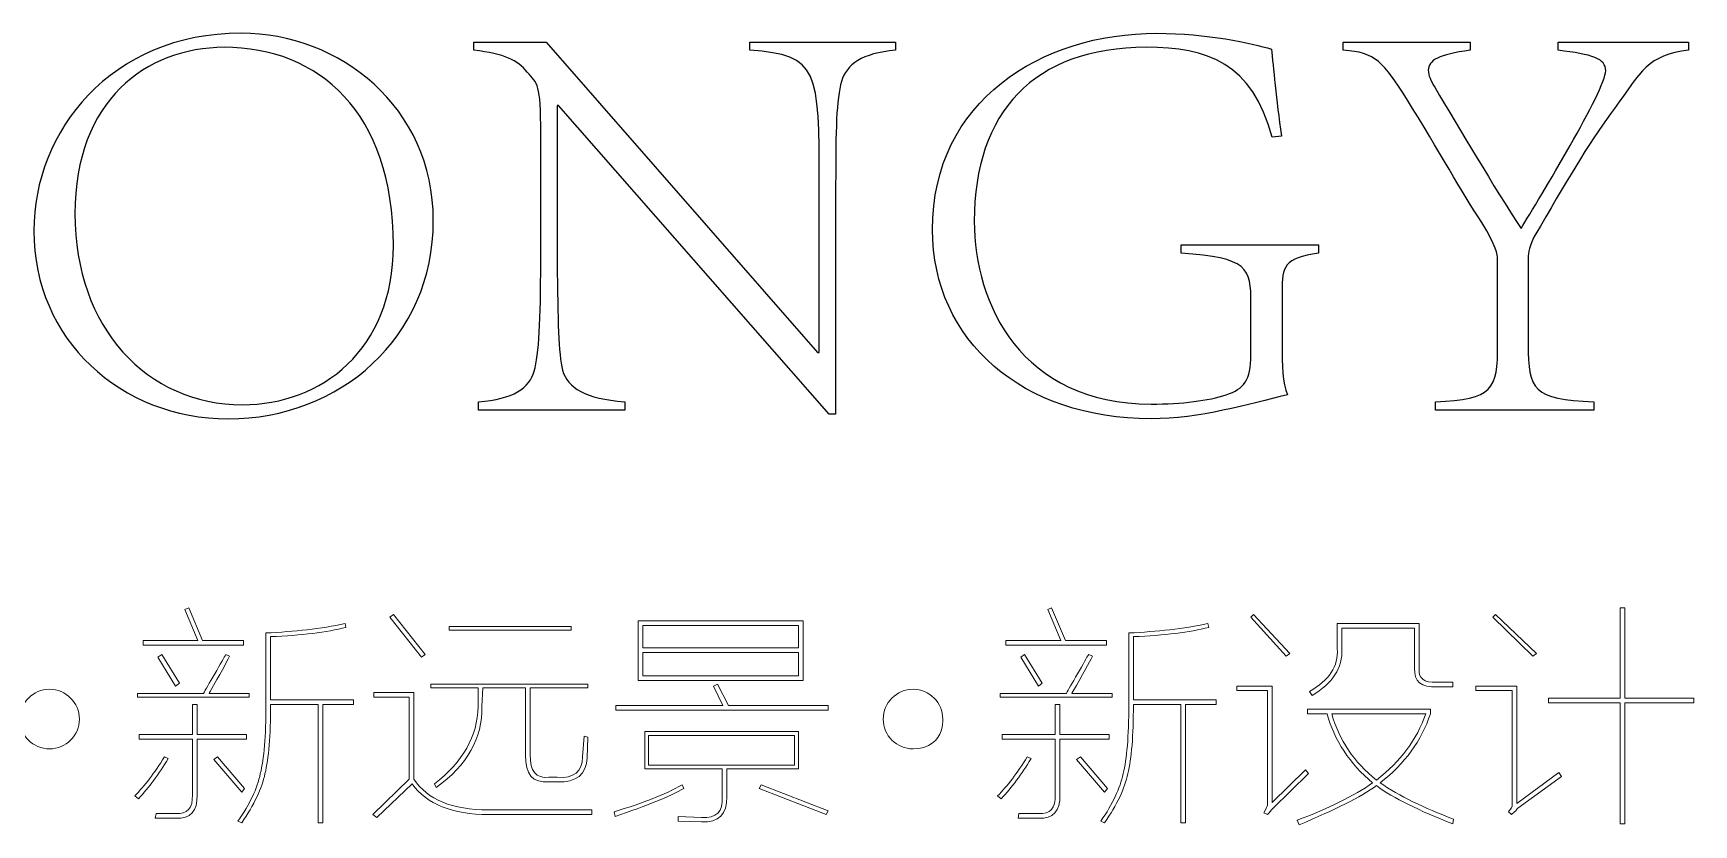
# Model space of a CAD drawing. Extents: x -266287 to 275962, y -324567 to 363765.
# Drawn here: x -78562 to -76561, y -254005 to -253051 of the extents above; entities that cross this region are included whole.
import ezdxf

# ---------------------------------------------------------------- set-up
doc = ezdxf.new("R2010")
doc.units = 0
doc.header["$LTSCALE"] = 1000
doc.layers.get('0').update_dxf_attribs({"linetype": 'CONTINUOUS'})

msp = doc.modelspace()

# ---------------------------------------------------------------- linework, layer by layer
at = {"lineweight": 9}
for p, q in [((-78379.43045, -253745.62484), (-78374.91738, -253743.41998)), ((-78363.72082, -253782.65962), (-78379.43045, -253745.62484)), ((-78374.91738, -253743.41998), (-78358.10531, -253782.65962)), ((-78132.65826, -253754.61654), (-78128.17964, -253751.2748)), ((-78128.17964, -253751.2748), (-78090.04243, -253799.47169)), ((-77339.83844, -253745.62484), (-77335.32536, -253743.41998)), ((-77324.1288, -253782.65962), (-77339.83844, -253745.62484)), ((-77335.32536, -253743.41998), (-77318.5133, -253782.65962)), ((-77095.34001, -253754.61654), (-77091.96382, -253751.2748)), ((-77091.96382, -253751.2748), (-77048.21111, -253798.3348)), ((-76803.71268, -253754.61654), (-76800.37094, -253751.2748)), ((-76800.37094, -253751.2748), (-76751.00272, -253798.3348)), ((-76650.09587, -253743.41998), (-76644.48037, -253743.41998)), ((-76650.09587, -253852.18165), (-76650.09587, -253743.41998)), ((-76644.48037, -253743.41998), (-76644.48037, -253852.18165)), ((-78094.55551, -253802.81343), (-78132.65826, -253754.61654)), ((-78060.89692, -253765.8131), (-77913.99805, -253765.8131)), ((-78060.89692, -253770.29173), (-78060.89692, -253765.8131)), ((-77913.99805, -253770.29173), (-78060.89692, -253770.29173)), ((-77913.99805, -253765.8131), (-77913.99805, -253770.29173)), ((-77833.21056, -253759.09517), (-77634.70416, -253759.09517)), ((-77833.21056, -253830.85651), (-77833.21056, -253759.09517)), ((-77640.31967, -253764.71067), (-77827.62951, -253764.71067)), ((-77827.62951, -253764.71067), (-77827.62951, -253791.61687)), ((-77640.31967, -253791.61687), (-77640.31967, -253764.71067)), ((-77634.70416, -253759.09517), (-77634.70416, -253830.85651)), ((-77052.72418, -253801.711), (-77095.34001, -253754.61654)), ((-76755.51579, -253801.711), (-76803.71268, -253754.61654)), ((-78429.86665, -253788.27513), (-78429.86665, -253782.65962)), ((-78429.86665, -253782.65962), (-78363.72082, -253782.65962)), ((-78308.77154, -253788.27513), (-78429.86665, -253788.27513)), ((-78358.10531, -253782.65962), (-78308.77154, -253782.65962)), ((-78308.77154, -253782.65962), (-78308.77154, -253788.27513)), ((-77827.62951, -253791.61687), (-77640.31967, -253791.61687)), ((-77390.27464, -253788.27513), (-77390.27464, -253782.65962)), ((-77390.27464, -253782.65962), (-77324.1288, -253782.65962)), ((-77269.17953, -253788.27513), (-77390.27464, -253788.27513)), ((-77318.5133, -253782.65962), (-77269.17953, -253782.65962)), ((-77269.17953, -253782.65962), (-77269.17953, -253788.27513)), ((-78411.95215, -253802.81343), (-78407.43908, -253799.47169)), ((-78390.62701, -253837.60889), (-78411.95215, -253802.81343)), ((-78407.43908, -253799.47169), (-78386.14839, -253834.2327)), ((-78090.04243, -253799.47169), (-78094.55551, -253802.81343)), ((-77640.31967, -253797.23237), (-77827.62951, -253797.23237)), ((-77827.62951, -253797.23237), (-77827.62951, -253825.27545)), ((-77640.31967, -253825.27545), (-77640.31967, -253797.23237)), ((-77372.36014, -253802.81343), (-77367.84707, -253799.47169)), ((-77351.035, -253837.60889), (-77372.36014, -253802.81343)), ((-77367.84707, -253799.47169), (-77346.55638, -253834.2327)), ((-77048.21111, -253798.3348), (-77052.72418, -253801.711)), ((-76751.00272, -253798.3348), (-76755.51579, -253801.711)), ((-77634.70416, -253830.85651), (-77833.21056, -253830.85651)), ((-77827.62951, -253825.27545), (-77640.31967, -253825.27545)), ((-78386.14839, -253834.2327), (-78390.62701, -253837.60889)), ((-77742.39785, -253837.60889), (-77737.88477, -253835.36958)), ((-77731.16684, -253861.17335), (-77742.39785, -253837.60889)), ((-77737.88477, -253835.36958), (-77724.4489, -253861.17335)), ((-77346.55638, -253834.2327), (-77351.035, -253837.60889)), ((-76736.42997, -253857.79715), (-76736.42997, -253852.18165)), ((-76736.42997, -253852.18165), (-76650.09587, -253852.18165)), ((-76644.48037, -253852.18165), (-76561.48802, -253852.18165)), ((-76561.48802, -253852.18165), (-76561.48802, -253857.79715)), ((-77860.15121, -253866.7544), (-77860.15121, -253861.17335)), ((-77860.15121, -253861.17335), (-77731.16684, -253861.17335)), ((-77604.42177, -253866.7544), (-77860.15121, -253866.7544)), ((-77724.4489, -253861.17335), (-77604.42177, -253861.17335)), ((-77604.42177, -253861.17335), (-77604.42177, -253866.7544)), ((-76650.09587, -253857.79715), (-76736.42997, -253857.79715)), ((-76650.09587, -254003.59359), (-76650.09587, -253857.79715)), ((-76561.48802, -253857.79715), (-76644.48037, -253857.79715)), ((-76644.48037, -253857.79715), (-76644.48037, -254003.59359)), ((-77644.79829, -253897.03679), (-77820.87712, -253897.03679)), ((-77820.87712, -253897.03679), (-77820.87712, -253932.93468)), ((-77644.79829, -253932.93468), (-77644.79829, -253897.03679)), ((-78344.63499, -253926.21675), (-78340.15636, -253922.84055)), ((-78311.01086, -253965.45639), (-78344.63499, -253926.21675)), ((-78340.15636, -253922.84055), (-78307.63466, -253960.97776)), ((-77820.87712, -253932.93468), (-77644.79829, -253932.93468)), ((-77305.04297, -253926.21675), (-77300.56435, -253922.84055)), ((-77271.41884, -253965.45639), (-77305.04297, -253926.21675)), ((-77300.56435, -253922.84055), (-77268.04265, -253960.97776)), ((-78307.63466, -253960.97776), (-78311.01086, -253965.45639)), ((-77687.41412, -253960.97776), (-77685.17481, -253956.46469)), ((-77606.69554, -253992.36258), (-77687.41412, -253960.97776)), ((-77685.17481, -253956.46469), (-77604.42177, -253987.88396)), ((-77268.04265, -253960.97776), (-77271.41884, -253965.45639)), ((-77604.42177, -253987.88396), (-77606.69554, -253992.36258)), ((-76644.48037, -254003.59359), (-76650.09587, -254003.59359))]:
    msp.add_line(p, q, dxfattribs=at)
for points, knots in [([(-78080.15501, -253277.29856), (-78080.15501, -253418.13407), (-78192.70628, -253515.83697), (-78327.20281, -253515.83697), (-78456.7384, -253515.83697), (-78561.50375, -253420.27003), (-78561.50375, -253289.2875), (-78561.50375, -253170.39725), (-78469.48525, -253051.47255), (-78311.63097, -253051.47255), (-78193.3953, -253051.47255), (-78080.15501, -253139.97706), (-78080.15501, -253277.29856)], [0, 0, 0, 0, 1, 1, 1, 2, 2, 2, 3, 3, 3, 4, 4, 4, 4]), ([(-77051.13944, -253486.82927), (-77097.13146, -253498.12918), (-77157.31728, -253515.83697), (-77215.33269, -253515.83697), (-77369.67297, -253515.83697), (-77478.67579, -253422.40598), (-77478.67579, -253287.90946), (-77478.67579, -253132.88016), (-77347.72771, -253051.47255), (-77208.27024, -253051.47255), (-77148.08442, -253051.47255), (-77094.30648, -253063.49594), (-77070.22527, -253070.59283)], [3, 3, 3, 3, 4, 4, 4, 5, 5, 5, 6, 6, 6, 7, 7, 7, 7]), ([(-78511.96328, -253268.78918), (-78511.96328, -253406.83415), (-78424.87126, -253498.8182), (-78310.21848, -253498.8182), (-78214.65154, -253498.8182), (-78128.28299, -253433.01688), (-78128.28299, -253306.99529), (-78128.28299, -253146.31603), (-78218.19998, -253068.45687), (-78332.16374, -253068.45687)], [0, 0, 0, 0, 1, 1, 1, 2, 2, 2, 3, 3, 3, 3]), ([(-77069.53625, -253176.77068), (-77092.89399, -253087.57715), (-77148.08442, -253068.45687), (-77221.0171, -253068.45687), (-77356.92611, -253068.45687), (-77428.41184, -253147.0395), (-77428.41184, -253277.98758), (-77428.41184, -253377.06853), (-77371.77447, -253498.12918), (-77215.33269, -253498.12918), (-77177.8156, -253498.12918), (-77145.98292, -253493.85727), (-77124.72668, -253486.82927)], [9, 9, 9, 9, 10, 10, 10, 11, 11, 11, 12, 12, 12, 13, 13, 13, 13]), ([(-76831.06674, -253072.00532), (-76868.58383, -253076.93181), (-76881.33068, -253084.02871), (-76881.33068, -253096.08654), (-76881.33068, -253101.7365), (-76878.5057, -253108.83339), (-76873.54477, -253116.61931)], [8, 8, 8, 8, 9, 9, 9, 10, 10, 10, 10]), ([(-76769.50288, -253286.46252), (-76748.24664, -253251.80486), (-76667.56251, -253118.72082), (-76667.56251, -253096.77556), (-76667.56251, -253081.89275), (-76683.82336, -253076.93181), (-76724.8889, -253072.00532)], [11, 11, 11, 11, 12, 12, 12, 13, 13, 13, 13])]:
    msp.add_open_spline(points, degree=3, knots=knots)
for points in [[(-78332.16374, -253068.45687), (-78426.28375, -253069.14589), (-78511.96328, -253132.19114), (-78511.96328, -253268.78918)], [(-78031.40691, -253072.00532), (-78031.40691, -253072.00532), (-78031.40691, -253062.08345), (-78031.40691, -253062.08345)], [(-78031.40691, -253062.08345), (-78031.40691, -253062.08345), (-77944.34934, -253062.08345), (-77944.34934, -253062.08345)], [(-77967.01807, -253098.18805), (-77979.04146, -253084.02871), (-77993.88982, -253076.24279), (-78031.40691, -253072.00532)], [(-77944.34934, -253062.08345), (-77944.34934, -253062.08345), (-77617.34088, -253435.84186), (-77617.34088, -253435.84186)], [(-77698.71404, -253072.00532), (-77698.71404, -253072.00532), (-77698.71404, -253062.08345), (-77698.71404, -253062.08345)], [(-77698.71404, -253062.08345), (-77698.71404, -253062.08345), (-77523.18642, -253062.08345), (-77523.18642, -253062.08345)], [(-77615.20492, -253234.09707), (-77615.20492, -253096.08654), (-77615.89394, -253077.65528), (-77698.71404, -253072.00532)], [(-77523.18642, -253072.00532), (-77564.21751, -253075.55377), (-77581.9253, -253088.98964), (-77588.29873, -253109.52241)], [(-77523.18642, -253062.08345), (-77523.18642, -253062.08345), (-77523.18642, -253072.00532), (-77523.18642, -253072.00532)], [(-77070.22527, -253070.59283), (-77068.12376, -253091.1256), (-77064.57531, -253131.43322), (-77058.20188, -253175.32374)], [(-76983.96008, -253072.00532), (-76983.96008, -253072.00532), (-76983.96008, -253062.08345), (-76983.96008, -253062.08345)], [(-76983.96008, -253062.08345), (-76983.96008, -253062.08345), (-76831.06674, -253062.08345), (-76831.06674, -253062.08345)], [(-76907.51341, -253130.05518), (-76935.83209, -253086.85368), (-76944.34148, -253074.10683), (-76983.96008, -253072.00532)], [(-76831.06674, -253062.08345), (-76831.06674, -253062.08345), (-76831.06674, -253072.00532), (-76831.06674, -253072.00532)], [(-76724.8889, -253072.00532), (-76724.8889, -253072.00532), (-76724.8889, -253062.08345), (-76724.8889, -253062.08345)], [(-76724.8889, -253062.08345), (-76724.8889, -253062.08345), (-76567.75809, -253062.08345), (-76567.75809, -253062.08345)], [(-76567.75809, -253072.00532), (-76616.57509, -253077.65528), (-76625.08448, -253097.46458), (-76656.95161, -253142.07857)], [(-76567.75809, -253062.08345), (-76567.75809, -253062.08345), (-76567.75809, -253072.00532), (-76567.75809, -253072.00532)], [(-77950.72277, -253173.22223), (-77950.72277, -253110.21143), (-77954.27122, -253113.75988), (-77967.01807, -253098.18805)], [(-77588.29873, -253109.52241), (-77594.67215, -253131.43322), (-77595.39562, -253167.53782), (-77595.39562, -253234.09707)], [(-76816.9074, -253279.40007), (-76840.98861, -253243.29547), (-76867.89481, -253194.47847), (-76907.51341, -253130.05518)], [(-76873.54477, -253116.61931), (-76843.09012, -253167.53782), (-76802.74805, -253236.23302), (-76769.50288, -253286.46252)], [(-77929.50098, -253138.53012), (-77929.50098, -253138.53012), (-77930.91347, -253138.53012), (-77930.91347, -253138.53012)], [(-77930.91347, -253138.53012), (-77930.91347, -253138.53012), (-77930.91347, -253326.83904), (-77930.91347, -253326.83904)], [(-77603.18154, -253510.18702), (-77603.18154, -253510.18702), (-77929.50098, -253138.53012), (-77929.50098, -253138.53012)], [(-76656.95161, -253142.07857), (-76682.41087, -253175.32374), (-76711.45302, -253223.48617), (-76746.14513, -253283.63754)], [(-77950.72277, -253326.83904), (-77950.72277, -253326.83904), (-77950.72277, -253173.22223), (-77950.72277, -253173.22223)], [(-77058.20188, -253175.32374), (-77058.20188, -253175.32374), (-77069.53625, -253176.77068), (-77069.53625, -253176.77068)], [(-77615.20492, -253435.84186), (-77615.20492, -253435.84186), (-77615.20492, -253234.09707), (-77615.20492, -253234.09707)], [(-77595.39562, -253234.09707), (-77595.39562, -253234.09707), (-77595.39562, -253510.18702), (-77595.39562, -253510.18702)], [(-76797.78712, -253324.70308), (-76797.78712, -253316.91716), (-76799.23406, -253309.13125), (-76816.9074, -253279.40007)], [(-76746.14513, -253283.63754), (-76759.58101, -253304.85933), (-76760.27003, -253312.64524), (-76760.9935, -253319.74214)], [(-77179.26254, -253316.22814), (-77179.26254, -253316.22814), (-77179.26254, -253306.30627), (-77179.26254, -253306.30627)], [(-77179.26254, -253306.30627), (-77179.26254, -253306.30627), (-77013.62235, -253306.30627), (-77013.62235, -253306.30627)], [(-77013.62235, -253306.30627), (-77013.62235, -253306.30627), (-77013.62235, -253316.22814), (-77013.62235, -253316.22814)], [(-77958.50869, -253458.51059), (-77952.85873, -253437.25435), (-77950.72277, -253398.32477), (-77950.72277, -253326.83904)], [(-77930.91347, -253326.83904), (-77930.19, -253398.32477), (-77929.50098, -253437.25435), (-77924.54005, -253457.06365)], [(-77094.9955, -253377.06853), (-77094.9955, -253333.90148), (-77098.54395, -253321.8781), (-77179.26254, -253316.22814)], [(-77013.62235, -253316.22814), (-77055.37691, -253322.56712), (-77057.47841, -253331.79997), (-77057.47841, -253362.94364)], [(-76797.78712, -253426.64345), (-76797.78712, -253426.64345), (-76797.78712, -253324.70308), (-76797.78712, -253324.70308)], [(-76760.9935, -253319.74214), (-76760.9935, -253319.74214), (-76760.9935, -253426.64345), (-76760.9935, -253426.64345)], [(-77057.47841, -253362.94364), (-77057.47841, -253362.94364), (-77057.47841, -253426.64345), (-77057.47841, -253426.64345)], [(-77094.9955, -253438.66684), (-77094.9955, -253438.66684), (-77094.9955, -253377.06853), (-77094.9955, -253377.06853)], [(-77057.47841, -253426.64345), (-77057.47841, -253451.41369), (-77056.78939, -253472.63548), (-77051.13944, -253486.82927)], [(-76872.8213, -253495.30421), (-76803.47152, -253492.47923), (-76797.78712, -253480.42139), (-76797.78712, -253426.64345)], [(-76760.9935, -253426.64345), (-76760.9935, -253480.42139), (-76755.34354, -253492.47923), (-76681.72185, -253495.30421)], [(-77617.34088, -253435.84186), (-77617.34088, -253435.84186), (-77615.20492, -253435.84186), (-77615.20492, -253435.84186)], [(-77124.72668, -253486.82927), (-77103.50489, -253479.73237), (-77094.9955, -253469.8105), (-77094.9955, -253438.66684)], [(-78025.75695, -253495.30421), (-77984.00239, -253492.47923), (-77964.15864, -253478.28543), (-77958.50869, -253458.51059)], [(-77924.54005, -253457.06365), (-77918.16662, -253479.04335), (-77896.94483, -253491.75576), (-77849.50587, -253495.30421)], [(-78025.75695, -253505.22608), (-78025.75695, -253505.22608), (-78025.75695, -253495.30421), (-78025.75695, -253495.30421)], [(-77849.50587, -253505.22608), (-77849.50587, -253505.22608), (-78025.75695, -253505.22608), (-78025.75695, -253505.22608)], [(-77849.50587, -253495.30421), (-77849.50587, -253495.30421), (-77849.50587, -253505.22608), (-77849.50587, -253505.22608)], [(-77595.39562, -253510.18702), (-77595.39562, -253510.18702), (-77603.18154, -253510.18702), (-77603.18154, -253510.18702)], [(-76872.8213, -253505.22608), (-76872.8213, -253505.22608), (-76872.8213, -253495.30421), (-76872.8213, -253495.30421)], [(-76681.72185, -253505.22608), (-76681.72185, -253505.22608), (-76872.8213, -253505.22608), (-76872.8213, -253505.22608)], [(-76681.72185, -253495.30421), (-76681.72185, -253495.30421), (-76681.72185, -253505.22608), (-76681.72185, -253505.22608)]]:
    msp.add_open_spline(points, degree=3)
for points in [[(-78281.8309, -253773.66792), (-78247.44884, -253772.18653), (-78215.68506, -253768.46583), (-78186.50511, -253762.47136)], [(-78281.8309, -253860.03646), (-78281.8309, -253860.03646), (-78281.8309, -253773.66792), (-78281.8309, -253773.66792)], [(-78185.40268, -253766.94998), (-78208.58817, -253772.94445), (-78238.87056, -253776.6996), (-78276.24984, -253778.14654)], [(-78186.50511, -253762.47136), (-78186.50511, -253762.47136), (-78185.40268, -253766.94998), (-78185.40268, -253766.94998)], [(-77242.23888, -253773.66792), (-77207.85683, -253772.18653), (-77176.09305, -253768.46583), (-77146.91309, -253762.47136)], [(-77242.23888, -253860.03646), (-77242.23888, -253860.03646), (-77242.23888, -253773.66792), (-77242.23888, -253773.66792)], [(-77145.81066, -253766.94998), (-77168.99615, -253772.94445), (-77199.27854, -253776.6996), (-77236.65783, -253778.14654)], [(-77146.91309, -253762.47136), (-77146.91309, -253762.47136), (-77145.81066, -253766.94998), (-77145.81066, -253766.94998)], [(-76991.02252, -253762.47136), (-76991.02252, -253762.47136), (-76892.32054, -253762.47136), (-76892.32054, -253762.47136)], [(-76991.02252, -253792.75375), (-76991.02252, -253792.75375), (-76991.02252, -253762.47136), (-76991.02252, -253762.47136)], [(-76897.93604, -253768.08687), (-76897.93604, -253768.08687), (-76985.40702, -253768.08687), (-76985.40702, -253768.08687)], [(-76985.40702, -253768.08687), (-76985.40702, -253768.08687), (-76985.40702, -253792.75375), (-76985.40702, -253792.75375)], [(-76897.93604, -253816.3182), (-76897.93604, -253816.3182), (-76897.93604, -253768.08687), (-76897.93604, -253768.08687)], [(-76892.32054, -253762.47136), (-76892.32054, -253762.47136), (-76892.32054, -253816.3182), (-76892.32054, -253816.3182)], [(-78276.24984, -253778.14654), (-78276.24984, -253778.14654), (-78276.24984, -253854.42096), (-78276.24984, -253854.42096)], [(-77236.65783, -253778.14654), (-77236.65783, -253778.14654), (-77236.65783, -253854.42096), (-77236.65783, -253854.42096)], [(-77024.6811, -253844.32683), (-77000.73769, -253830.85651), (-76989.54113, -253813.69993), (-76991.02252, -253792.75375)], [(-76985.40702, -253792.75375), (-76984.68355, -253815.90479), (-76996.63803, -253834.64611), (-77021.30491, -253848.8399)], [(-78325.58361, -253801.711), (-78329.33876, -253809.22131), (-78337.19358, -253823.4151), (-78349.14806, -253844.32683)], [(-78343.53256, -253823.00169), (-78336.81462, -253811.08166), (-78332.30155, -253803.22684), (-78330.06223, -253799.47169)], [(-78330.06223, -253799.47169), (-78330.06223, -253799.47169), (-78325.58361, -253801.711), (-78325.58361, -253801.711)], [(-77285.9916, -253801.711), (-77289.74675, -253809.22131), (-77297.60157, -253823.4151), (-77309.55605, -253844.32683)], [(-77303.94054, -253823.00169), (-77297.22261, -253811.08166), (-77292.70953, -253803.22684), (-77290.47022, -253799.47169)], [(-77290.47022, -253799.47169), (-77290.47022, -253799.47169), (-77285.9916, -253801.711), (-77285.9916, -253801.711)], [(-78356.96843, -253846.56614), (-78354.72912, -253842.08752), (-78350.25049, -253834.2327), (-78343.53256, -253823.00169)], [(-77317.37642, -253846.56614), (-77315.1371, -253842.08752), (-77310.65848, -253834.2327), (-77303.94054, -253823.00169)], [(-76871.02985, -253838.71132), (-76889.73671, -253839.46924), (-76898.69396, -253831.99339), (-76897.93604, -253816.3182)], [(-76892.32054, -253816.3182), (-76893.83638, -253828.27268), (-76886.73948, -253833.88819), (-76871.02985, -253833.13027)], [(-76871.02985, -253833.13027), (-76871.02985, -253833.13027), (-76851.94402, -253833.13027), (-76851.94402, -253833.13027)], [(-76851.94402, -253833.13027), (-76851.94402, -253833.13027), (-76851.94402, -253838.71132), (-76851.94402, -253838.71132)], [(-78436.61904, -253846.56614), (-78436.61904, -253846.56614), (-78356.96843, -253846.56614), (-78356.96843, -253846.56614)], [(-78436.61904, -253851.04476), (-78436.61904, -253851.04476), (-78436.61904, -253846.56614), (-78436.61904, -253846.56614)], [(-78302.01916, -253851.04476), (-78302.01916, -253851.04476), (-78436.61904, -253851.04476), (-78436.61904, -253851.04476)], [(-78349.14806, -253844.32683), (-78349.87153, -253845.08475), (-78350.25049, -253845.84267), (-78350.25049, -253846.56614)], [(-78350.25049, -253846.56614), (-78350.25049, -253846.56614), (-78302.01916, -253846.56614), (-78302.01916, -253846.56614)], [(-78302.01916, -253846.56614), (-78302.01916, -253846.56614), (-78302.01916, -253851.04476), (-78302.01916, -253851.04476)], [(-78151.74409, -253845.46371), (-78151.74409, -253845.46371), (-78103.51276, -253845.46371), (-78103.51276, -253845.46371)], [(-78151.74409, -253851.04476), (-78151.74409, -253851.04476), (-78151.74409, -253845.46371), (-78151.74409, -253845.46371)], [(-78109.12826, -253851.04476), (-78109.12826, -253851.04476), (-78151.74409, -253851.04476), (-78151.74409, -253851.04476)], [(-78109.12826, -253949.7812), (-78109.12826, -253949.7812), (-78109.12826, -253851.04476), (-78109.12826, -253851.04476)], [(-78103.51276, -253845.46371), (-78103.51276, -253845.46371), (-78103.51276, -253949.7812), (-78103.51276, -253949.7812)], [(-78083.3245, -253839.8482), (-78083.3245, -253839.8482), (-78083.3245, -253835.36958), (-78083.3245, -253835.36958)], [(-78083.3245, -253835.36958), (-78083.3245, -253835.36958), (-77893.80979, -253835.36958), (-77893.80979, -253835.36958)], [(-78026.13591, -253839.8482), (-78026.13591, -253839.8482), (-78083.3245, -253839.8482), (-78083.3245, -253839.8482)], [(-78026.13591, -253862.27578), (-78026.13591, -253862.27578), (-78026.13591, -253839.8482), (-78026.13591, -253839.8482)], [(-78020.52041, -253839.8482), (-78020.52041, -253839.8482), (-78021.65729, -253862.27578), (-78021.65729, -253862.27578)], [(-77968.94733, -253839.8482), (-77968.94733, -253839.8482), (-78020.52041, -253839.8482), (-78020.52041, -253839.8482)], [(-77968.94733, -253920.60124), (-77968.94733, -253920.60124), (-77968.94733, -253839.8482), (-77968.94733, -253839.8482)], [(-77893.80979, -253839.8482), (-77893.80979, -253839.8482), (-77963.33182, -253839.8482), (-77963.33182, -253839.8482)], [(-77963.33182, -253839.8482), (-77963.33182, -253839.8482), (-77963.33182, -253920.60124), (-77963.33182, -253920.60124)], [(-77893.80979, -253835.36958), (-77893.80979, -253835.36958), (-77893.80979, -253839.8482), (-77893.80979, -253839.8482)], [(-77397.02702, -253846.56614), (-77397.02702, -253846.56614), (-77317.37642, -253846.56614), (-77317.37642, -253846.56614)], [(-77397.02702, -253851.04476), (-77397.02702, -253851.04476), (-77397.02702, -253846.56614), (-77397.02702, -253846.56614)], [(-77262.42714, -253851.04476), (-77262.42714, -253851.04476), (-77397.02702, -253851.04476), (-77397.02702, -253851.04476)], [(-77309.55605, -253844.32683), (-77310.27952, -253845.08475), (-77310.65848, -253845.84267), (-77310.65848, -253846.56614)], [(-77310.65848, -253846.56614), (-77310.65848, -253846.56614), (-77262.42714, -253846.56614), (-77262.42714, -253846.56614)], [(-77262.42714, -253846.56614), (-77262.42714, -253846.56614), (-77262.42714, -253851.04476), (-77262.42714, -253851.04476)], [(-77112.15208, -253843.18995), (-77112.15208, -253843.18995), (-77112.15208, -253837.60889), (-77112.15208, -253837.60889)], [(-77112.15208, -253837.60889), (-77112.15208, -253837.60889), (-77069.53625, -253837.60889), (-77069.53625, -253837.60889)], [(-77075.15175, -253843.18995), (-77075.15175, -253843.18995), (-77112.15208, -253843.18995), (-77112.15208, -253843.18995)], [(-77075.15175, -253981.16602), (-77075.15175, -253981.16602), (-77075.15175, -253843.18995), (-77075.15175, -253843.18995)], [(-77069.53625, -253837.60889), (-77069.53625, -253837.60889), (-77069.53625, -253977.78983), (-77069.53625, -253977.78983)], [(-77021.30491, -253848.8399), (-77021.30491, -253848.8399), (-77024.6811, -253844.32683), (-77024.6811, -253844.32683)], [(-76851.94402, -253838.71132), (-76851.94402, -253838.71132), (-76871.02985, -253838.71132), (-76871.02985, -253838.71132)], [(-76823.90094, -253837.60889), (-76823.90094, -253837.60889), (-76774.56717, -253837.60889), (-76774.56717, -253837.60889)], [(-76823.90094, -253843.18995), (-76823.90094, -253843.18995), (-76823.90094, -253837.60889), (-76823.90094, -253837.60889)], [(-76780.18268, -253843.18995), (-76780.18268, -253843.18995), (-76823.90094, -253843.18995), (-76823.90094, -253843.18995)], [(-76780.18268, -253981.16602), (-76780.18268, -253981.16602), (-76780.18268, -253843.18995), (-76780.18268, -253843.18995)], [(-76774.56717, -253837.60889), (-76774.56717, -253837.60889), (-76774.56717, -253978.92671), (-76774.56717, -253978.92671)], [(-78370.43875, -253895.89991), (-78370.43875, -253895.89991), (-78370.43875, -253860.03646), (-78370.43875, -253860.03646)], [(-78370.43875, -253860.03646), (-78370.43875, -253860.03646), (-78364.82325, -253860.03646), (-78364.82325, -253860.03646)], [(-78364.82325, -253860.03646), (-78364.82325, -253860.03646), (-78364.82325, -253895.89991), (-78364.82325, -253895.89991)], [(-78288.58329, -253943.02881), (-78284.10466, -253925.83779), (-78281.8309, -253898.17367), (-78281.8309, -253860.03646)], [(-78276.24984, -253860.03646), (-78276.24984, -253897.41575), (-78278.48916, -253925.07987), (-78282.96778, -253943.02881)], [(-78276.24984, -253854.42096), (-78276.24984, -253854.42096), (-78176.41098, -253854.42096), (-78176.41098, -253854.42096)], [(-78219.02681, -253860.03646), (-78219.02681, -253860.03646), (-78276.24984, -253860.03646), (-78276.24984, -253860.03646)], [(-78219.02681, -254002.49116), (-78219.02681, -254002.49116), (-78219.02681, -253860.03646), (-78219.02681, -253860.03646)], [(-78176.41098, -253860.03646), (-78176.41098, -253860.03646), (-78213.44575, -253860.03646), (-78213.44575, -253860.03646)], [(-78213.44575, -253860.03646), (-78213.44575, -253860.03646), (-78213.44575, -254002.49116), (-78213.44575, -254002.49116)], [(-78176.41098, -253854.42096), (-78176.41098, -253854.42096), (-78176.41098, -253860.03646), (-78176.41098, -253860.03646)], [(-78078.84587, -253955.36226), (-78044.46382, -253929.17953), (-78026.89383, -253898.17367), (-78026.13591, -253862.27578)], [(-78021.65729, -253862.27578), (-78020.89937, -253900.41298), (-78039.22727, -253932.93468), (-78076.60656, -253959.84088)], [(-77330.84674, -253895.89991), (-77330.84674, -253895.89991), (-77330.84674, -253860.03646), (-77330.84674, -253860.03646)], [(-77330.84674, -253860.03646), (-77330.84674, -253860.03646), (-77325.23123, -253860.03646), (-77325.23123, -253860.03646)], [(-77325.23123, -253860.03646), (-77325.23123, -253860.03646), (-77325.23123, -253895.89991), (-77325.23123, -253895.89991)], [(-77248.99127, -253943.02881), (-77244.51265, -253925.83779), (-77242.23888, -253898.17367), (-77242.23888, -253860.03646)], [(-77236.65783, -253860.03646), (-77236.65783, -253897.41575), (-77238.89714, -253925.07987), (-77243.37577, -253943.02881)], [(-77236.65783, -253854.42096), (-77236.65783, -253854.42096), (-77136.81896, -253854.42096), (-77136.81896, -253854.42096)], [(-77179.43479, -253860.03646), (-77179.43479, -253860.03646), (-77236.65783, -253860.03646), (-77236.65783, -253860.03646)], [(-77179.43479, -254002.49116), (-77179.43479, -254002.49116), (-77179.43479, -253860.03646), (-77179.43479, -253860.03646)], [(-77136.81896, -253860.03646), (-77136.81896, -253860.03646), (-77173.85374, -253860.03646), (-77173.85374, -253860.03646)], [(-77173.85374, -253860.03646), (-77173.85374, -253860.03646), (-77173.85374, -254002.49116), (-77173.85374, -254002.49116)], [(-77136.81896, -253854.42096), (-77136.81896, -253854.42096), (-77136.81896, -253860.03646), (-77136.81896, -253860.03646)], [(-77026.92042, -253871.23302), (-77026.92042, -253871.23302), (-77026.92042, -253865.65197), (-77026.92042, -253865.65197)], [(-77026.92042, -253865.65197), (-77026.92042, -253865.65197), (-76878.88466, -253865.65197), (-76878.88466, -253865.65197)], [(-77003.35596, -253871.23302), (-77003.35596, -253871.23302), (-77026.92042, -253871.23302), (-77026.92042, -253871.23302)], [(-76948.40669, -253954.25983), (-76976.07081, -253931.07433), (-76994.39872, -253903.41022), (-77003.35596, -253871.23302)], [(-76997.74046, -253871.23302), (-76988.78321, -253902.6523), (-76970.83426, -253929.17953), (-76943.92807, -253950.88363)], [(-76884.50017, -253871.23302), (-76884.50017, -253871.23302), (-76997.74046, -253871.23302), (-76997.74046, -253871.23302)], [(-76943.92807, -253950.88363), (-76914.74811, -253928.42161), (-76894.97326, -253901.89437), (-76884.50017, -253871.23302)], [(-76878.88466, -253871.23302), (-76889.35775, -253903.41022), (-76909.54601, -253931.07433), (-76939.44944, -253954.25983)], [(-76878.88466, -253865.65197), (-76878.88466, -253865.65197), (-76878.88466, -253871.23302), (-76878.88466, -253871.23302)], [(-77825.3902, -253892.55817), (-77825.3902, -253892.55817), (-77640.31967, -253892.55817), (-77640.31967, -253892.55817)], [(-77825.3902, -253937.41331), (-77825.3902, -253937.41331), (-77825.3902, -253892.55817), (-77825.3902, -253892.55817)], [(-77640.31967, -253892.55817), (-77640.31967, -253892.55817), (-77640.31967, -253937.41331), (-77640.31967, -253937.41331)], [(-78434.37973, -253895.89991), (-78434.37973, -253895.89991), (-78370.43875, -253895.89991), (-78370.43875, -253895.89991)], [(-78434.37973, -253901.54986), (-78434.37973, -253901.54986), (-78434.37973, -253895.89991), (-78434.37973, -253895.89991)], [(-78370.43875, -253901.54986), (-78370.43875, -253901.54986), (-78434.37973, -253901.54986), (-78434.37973, -253901.54986)], [(-78370.43875, -253968.79813), (-78370.43875, -253968.79813), (-78370.43875, -253901.54986), (-78370.43875, -253901.54986)], [(-78364.82325, -253895.89991), (-78364.82325, -253895.89991), (-78305.39535, -253895.89991), (-78305.39535, -253895.89991)], [(-78305.39535, -253901.54986), (-78305.39535, -253901.54986), (-78364.82325, -253901.54986), (-78364.82325, -253901.54986)], [(-78364.82325, -253901.54986), (-78364.82325, -253901.54986), (-78364.82325, -253968.79813), (-78364.82325, -253968.79813)], [(-78305.39535, -253895.89991), (-78305.39535, -253895.89991), (-78305.39535, -253901.54986), (-78305.39535, -253901.54986)], [(-77900.52773, -253922.84055), (-77900.52773, -253922.84055), (-77898.28842, -253898.17367), (-77898.28842, -253898.17367)], [(-77898.28842, -253898.17367), (-77898.28842, -253898.17367), (-77893.80979, -253899.2761), (-77893.80979, -253899.2761)], [(-77893.80979, -253899.2761), (-77893.80979, -253899.2761), (-77894.91222, -253923.94299), (-77894.91222, -253923.94299)], [(-77394.78771, -253895.89991), (-77394.78771, -253895.89991), (-77330.84674, -253895.89991), (-77330.84674, -253895.89991)], [(-77394.78771, -253901.54986), (-77394.78771, -253901.54986), (-77394.78771, -253895.89991), (-77394.78771, -253895.89991)], [(-77330.84674, -253901.54986), (-77330.84674, -253901.54986), (-77394.78771, -253901.54986), (-77394.78771, -253901.54986)], [(-77330.84674, -253968.79813), (-77330.84674, -253968.79813), (-77330.84674, -253901.54986), (-77330.84674, -253901.54986)], [(-77325.23123, -253895.89991), (-77325.23123, -253895.89991), (-77265.80334, -253895.89991), (-77265.80334, -253895.89991)], [(-77265.80334, -253901.54986), (-77265.80334, -253901.54986), (-77325.23123, -253901.54986), (-77325.23123, -253901.54986)], [(-77325.23123, -253901.54986), (-77325.23123, -253901.54986), (-77325.23123, -253968.79813), (-77325.23123, -253968.79813)], [(-77265.80334, -253895.89991), (-77265.80334, -253895.89991), (-77265.80334, -253901.54986), (-77265.80334, -253901.54986)], [(-78439.96078, -253969.93501), (-78428.04075, -253957.98053), (-78416.05182, -253942.27089), (-78404.09734, -253922.84055)], [(-78399.61871, -253925.07987), (-78410.81527, -253943.78674), (-78422.76975, -253959.84088), (-78435.48216, -253973.3112)], [(-78404.09734, -253922.84055), (-78404.09734, -253922.84055), (-78399.61871, -253925.07987), (-78399.61871, -253925.07987)], [(-77940.90425, -253953.12294), (-77960.33459, -253954.60434), (-77969.70525, -253943.78674), (-77968.94733, -253920.60124)], [(-77963.33182, -253920.60124), (-77964.08974, -253940.06603), (-77956.61388, -253949.02328), (-77940.90425, -253947.50744)], [(-77930.81012, -253947.50744), (-77910.62186, -253949.02328), (-77900.52773, -253940.7895), (-77900.52773, -253922.84055)], [(-77894.91222, -253923.94299), (-77895.67014, -253944.13124), (-77907.62463, -253953.88087), (-77930.81012, -253953.12294)], [(-77400.36877, -253969.93501), (-77388.44874, -253957.98053), (-77376.4598, -253942.27089), (-77364.50532, -253922.84055)], [(-77360.0267, -253925.07987), (-77371.22326, -253943.78674), (-77383.17774, -253959.84088), (-77395.89014, -253973.3112)], [(-77364.50532, -253922.84055), (-77364.50532, -253922.84055), (-77360.0267, -253925.07987), (-77360.0267, -253925.07987)], [(-78315.48948, -254000.2174), (-78301.29569, -253980.02914), (-78292.33844, -253960.97776), (-78288.58329, -253943.02881)], [(-78282.96778, -253943.02881), (-78286.72293, -253960.97776), (-78296.05914, -253980.78706), (-78311.01086, -254002.49116)], [(-78152.84652, -253992.36258), (-78152.84652, -253992.36258), (-78109.12826, -253949.7812), (-78109.12826, -253949.7812)], [(-78103.51276, -253949.7812), (-78087.07965, -253974.44809), (-78057.17622, -253986.78153), (-78013.80247, -253986.78153)], [(-77940.90425, -253947.50744), (-77940.90425, -253947.50744), (-77930.81012, -253947.50744), (-77930.81012, -253947.50744)], [(-77930.81012, -253953.12294), (-77930.81012, -253953.12294), (-77940.90425, -253953.12294), (-77940.90425, -253953.12294)], [(-77732.30372, -253937.41331), (-77732.30372, -253937.41331), (-77825.3902, -253937.41331), (-77825.3902, -253937.41331)], [(-77732.30372, -253971.07189), (-77732.30372, -253971.07189), (-77732.30372, -253937.41331), (-77732.30372, -253937.41331)], [(-77640.31967, -253937.41331), (-77640.31967, -253937.41331), (-77726.68821, -253937.41331), (-77726.68821, -253937.41331)], [(-77726.68821, -253937.41331), (-77726.68821, -253937.41331), (-77726.68821, -253971.07189), (-77726.68821, -253971.07189)], [(-77275.89747, -254000.2174), (-77261.70367, -253980.02914), (-77252.74643, -253960.97776), (-77248.99127, -253943.02881)], [(-77243.37577, -253943.02881), (-77247.13092, -253960.97776), (-77256.46713, -253980.78706), (-77271.41884, -254002.49116)], [(-77069.53625, -253977.78983), (-77069.53625, -253977.78983), (-77029.15973, -253938.55019), (-77029.15973, -253938.55019)], [(-77025.78353, -253943.02881), (-77025.78353, -253943.02881), (-77068.39937, -253984.50776), (-77068.39937, -253984.50776)], [(-77029.15973, -253938.55019), (-77029.15973, -253938.55019), (-77025.78353, -253943.02881), (-77025.78353, -253943.02881)], [(-76774.56717, -253978.92671), (-76774.56717, -253978.92671), (-76724.09652, -253941.92638), (-76724.09652, -253941.92638)], [(-76720.72033, -253946.40501), (-76720.72033, -253946.40501), (-76773.43029, -253984.50776), (-76773.43029, -253984.50776)], [(-76724.09652, -253941.92638), (-76724.09652, -253941.92638), (-76720.72033, -253946.40501), (-76720.72033, -253946.40501)], [(-78435.48216, -253973.3112), (-78435.48216, -253973.3112), (-78439.96078, -253969.93501), (-78439.96078, -253969.93501)], [(-78364.82325, -253968.79813), (-78364.09978, -253988.26292), (-78372.67807, -253997.59913), (-78390.62701, -253996.84121)], [(-78390.62701, -253991.26015), (-78376.43322, -253991.98362), (-78369.71528, -253984.50776), (-78370.43875, -253968.79813)], [(-78105.75207, -253955.36226), (-78105.75207, -253955.36226), (-78148.3679, -253995.73878), (-78148.3679, -253995.73878)], [(-78013.80247, -253992.36258), (-78057.17622, -253992.36258), (-78087.80312, -253980.02914), (-78105.75207, -253955.36226)], [(-78076.60656, -253959.84088), (-78076.60656, -253959.84088), (-78078.84587, -253955.36226), (-78078.84587, -253955.36226)], [(-77862.39052, -253988.98639), (-77828.73194, -253979.27122), (-77801.44678, -253968.45362), (-77780.5006, -253956.46469)], [(-77778.26129, -253960.97776), (-77795.48677, -253970.69293), (-77823.11643, -253981.88949), (-77861.25364, -253994.63634)], [(-77780.5006, -253956.46469), (-77780.5006, -253956.46469), (-77778.26129, -253960.97776), (-77778.26129, -253960.97776)], [(-77726.68821, -253971.07189), (-77725.93029, -253991.98362), (-77736.02442, -254002.07775), (-77756.9706, -254001.31983)], [(-77756.9706, -253995.73878), (-77739.02165, -253997.22017), (-77730.78787, -253988.98639), (-77732.30372, -253971.07189)], [(-77395.89014, -253973.3112), (-77395.89014, -253973.3112), (-77400.36877, -253969.93501), (-77400.36877, -253969.93501)], [(-77325.23123, -253968.79813), (-77324.50776, -253988.26292), (-77333.08605, -253997.59913), (-77351.035, -253996.84121)], [(-77351.035, -253991.26015), (-77336.84121, -253991.98362), (-77330.12327, -253984.50776), (-77330.84674, -253968.79813)], [(-77039.25386, -253999.11497), (-77001.11665, -253984.88672), (-76970.83426, -253969.93501), (-76948.40669, -253954.25983)], [(-76943.92807, -253957.60157), (-76962.63493, -253971.07189), (-76993.64079, -253986.78153), (-77037.01455, -254004.69602)], [(-76851.94402, -254003.59359), (-76892.32054, -253987.88396), (-76923.01634, -253972.58773), (-76943.92807, -253957.60157)], [(-76939.44944, -253954.25983), (-76916.26395, -253969.93501), (-76886.73948, -253984.50776), (-76850.84159, -253997.97809)], [(-78415.2939, -253996.84121), (-78415.2939, -253996.84121), (-78414.19147, -253991.26015), (-78414.19147, -253991.26015)], [(-78414.19147, -253991.26015), (-78405.95769, -253991.26015), (-78398.10287, -253991.26015), (-78390.62701, -253991.26015)], [(-78148.3679, -253995.73878), (-78148.3679, -253995.73878), (-78152.84652, -253992.36258), (-78152.84652, -253992.36258)], [(-78013.80247, -253986.78153), (-78013.80247, -253986.78153), (-77889.29672, -253986.78153), (-77889.29672, -253986.78153)], [(-77889.29672, -253992.36258), (-77889.29672, -253992.36258), (-78013.80247, -253992.36258), (-78013.80247, -253992.36258)], [(-77889.29672, -253986.78153), (-77889.29672, -253986.78153), (-77889.29672, -253992.36258), (-77889.29672, -253992.36258)], [(-77861.25364, -253994.63634), (-77861.25364, -253994.63634), (-77862.39052, -253988.98639), (-77862.39052, -253988.98639)], [(-77375.70188, -253996.84121), (-77375.70188, -253996.84121), (-77374.59945, -253991.26015), (-77374.59945, -253991.26015)], [(-77374.59945, -253991.26015), (-77366.36567, -253991.26015), (-77358.51086, -253991.26015), (-77351.035, -253991.26015)], [(-77079.63038, -253990.12327), (-77076.63314, -253984.88672), (-77075.15175, -253981.88949), (-77075.15175, -253981.16602)], [(-77075.15175, -253992.36258), (-77075.15175, -253992.36258), (-77079.63038, -253990.12327), (-77079.63038, -253990.12327)], [(-77068.39937, -253984.50776), (-77070.63868, -253987.505), (-77072.91244, -253990.12327), (-77075.15175, -253992.36258)], [(-76784.6613, -253988.98639), (-76781.69852, -253985.26569), (-76780.18268, -253982.64741), (-76780.18268, -253981.16602)], [(-76781.28511, -253992.36258), (-76781.28511, -253992.36258), (-76784.6613, -253988.98639), (-76784.6613, -253988.98639)], [(-76775.70405, -253987.88396), (-76777.94337, -253989.3998), (-76779.80372, -253990.84674), (-76781.28511, -253992.36258)], [(-76773.43029, -253984.50776), (-76774.18821, -253985.26569), (-76774.94613, -253986.36812), (-76775.70405, -253987.88396)], [(-78390.62701, -253996.84121), (-78398.86079, -253996.84121), (-78407.09457, -253996.84121), (-78415.2939, -253996.84121)], [(-78311.01086, -254002.49116), (-78311.01086, -254002.49116), (-78315.48948, -254000.2174), (-78315.48948, -254000.2174)], [(-78213.44575, -254002.49116), (-78213.44575, -254002.49116), (-78219.02681, -254002.49116), (-78219.02681, -254002.49116)], [(-77785.01368, -254000.2174), (-77785.01368, -254000.2174), (-77785.01368, -253994.63634), (-77785.01368, -253994.63634)], [(-77785.01368, -253994.63634), (-77785.01368, -253994.63634), (-77756.9706, -253995.73878), (-77756.9706, -253995.73878)], [(-77756.9706, -254001.31983), (-77756.9706, -254001.31983), (-77785.01368, -254000.2174), (-77785.01368, -254000.2174)], [(-77351.035, -253996.84121), (-77359.26878, -253996.84121), (-77367.50256, -253996.84121), (-77375.70188, -253996.84121)], [(-77271.41884, -254002.49116), (-77271.41884, -254002.49116), (-77275.89747, -254000.2174), (-77275.89747, -254000.2174)], [(-77173.85374, -254002.49116), (-77173.85374, -254002.49116), (-77179.43479, -254002.49116), (-77179.43479, -254002.49116)], [(-77037.01455, -254004.69602), (-77037.01455, -254004.69602), (-77039.25386, -253999.11497), (-77039.25386, -253999.11497)], [(-76850.84159, -253997.97809), (-76850.84159, -253997.97809), (-76851.94402, -254003.59359), (-76851.94402, -254003.59359)]]:
    msp.add_open_spline(points, degree=3, dxfattribs=at)
for points, knots in [([(-78506.58893, -253877.4342), (-78506.58893, -253897.20904), (-78522.67752, -253913.33209), (-78542.48682, -253913.33209), (-78562.33057, -253913.33209), (-78578.38472, -253897.20904), (-78578.38472, -253877.4342), (-78578.38472, -253857.59045), (-78562.33057, -253841.5363), (-78542.48682, -253841.5363), (-78522.67752, -253841.5363), (-78506.58893, -253857.59045), (-78506.58893, -253877.4342)], [0, 0, 0, 0, 1, 1, 1, 2, 2, 2, 3, 3, 3, 4, 4, 4, 4]), ([(-77466.30789, -253877.4342), (-77466.30789, -253877.4342), (-77466.30789, -253877.4342), (-77466.30789, -253877.4342), (-77466.30789, -253877.4342), (-77466.30789, -253877.4342), (-77466.30789, -253897.20904), (-77482.36204, -253913.33209), (-77502.20579, -253913.33209), (-77522.01509, -253913.33209), (-77538.10368, -253897.20904), (-77538.10368, -253877.4342), (-77538.10368, -253857.59045), (-77522.01509, -253841.5363), (-77502.20579, -253841.5363), (-77482.36204, -253841.5363), (-77466.30789, -253857.59045), (-77466.30789, -253877.4342)], [0, 0, 0, 0, 0.03125, 0.0625, 0.125, 0.25, 0.5, 1, 1, 1, 2, 2, 2, 3, 3, 3, 4, 4, 4, 4])]:
    msp.add_open_spline(points, degree=3, knots=knots, dxfattribs=at)

doc.saveas('drawing.dxf')
